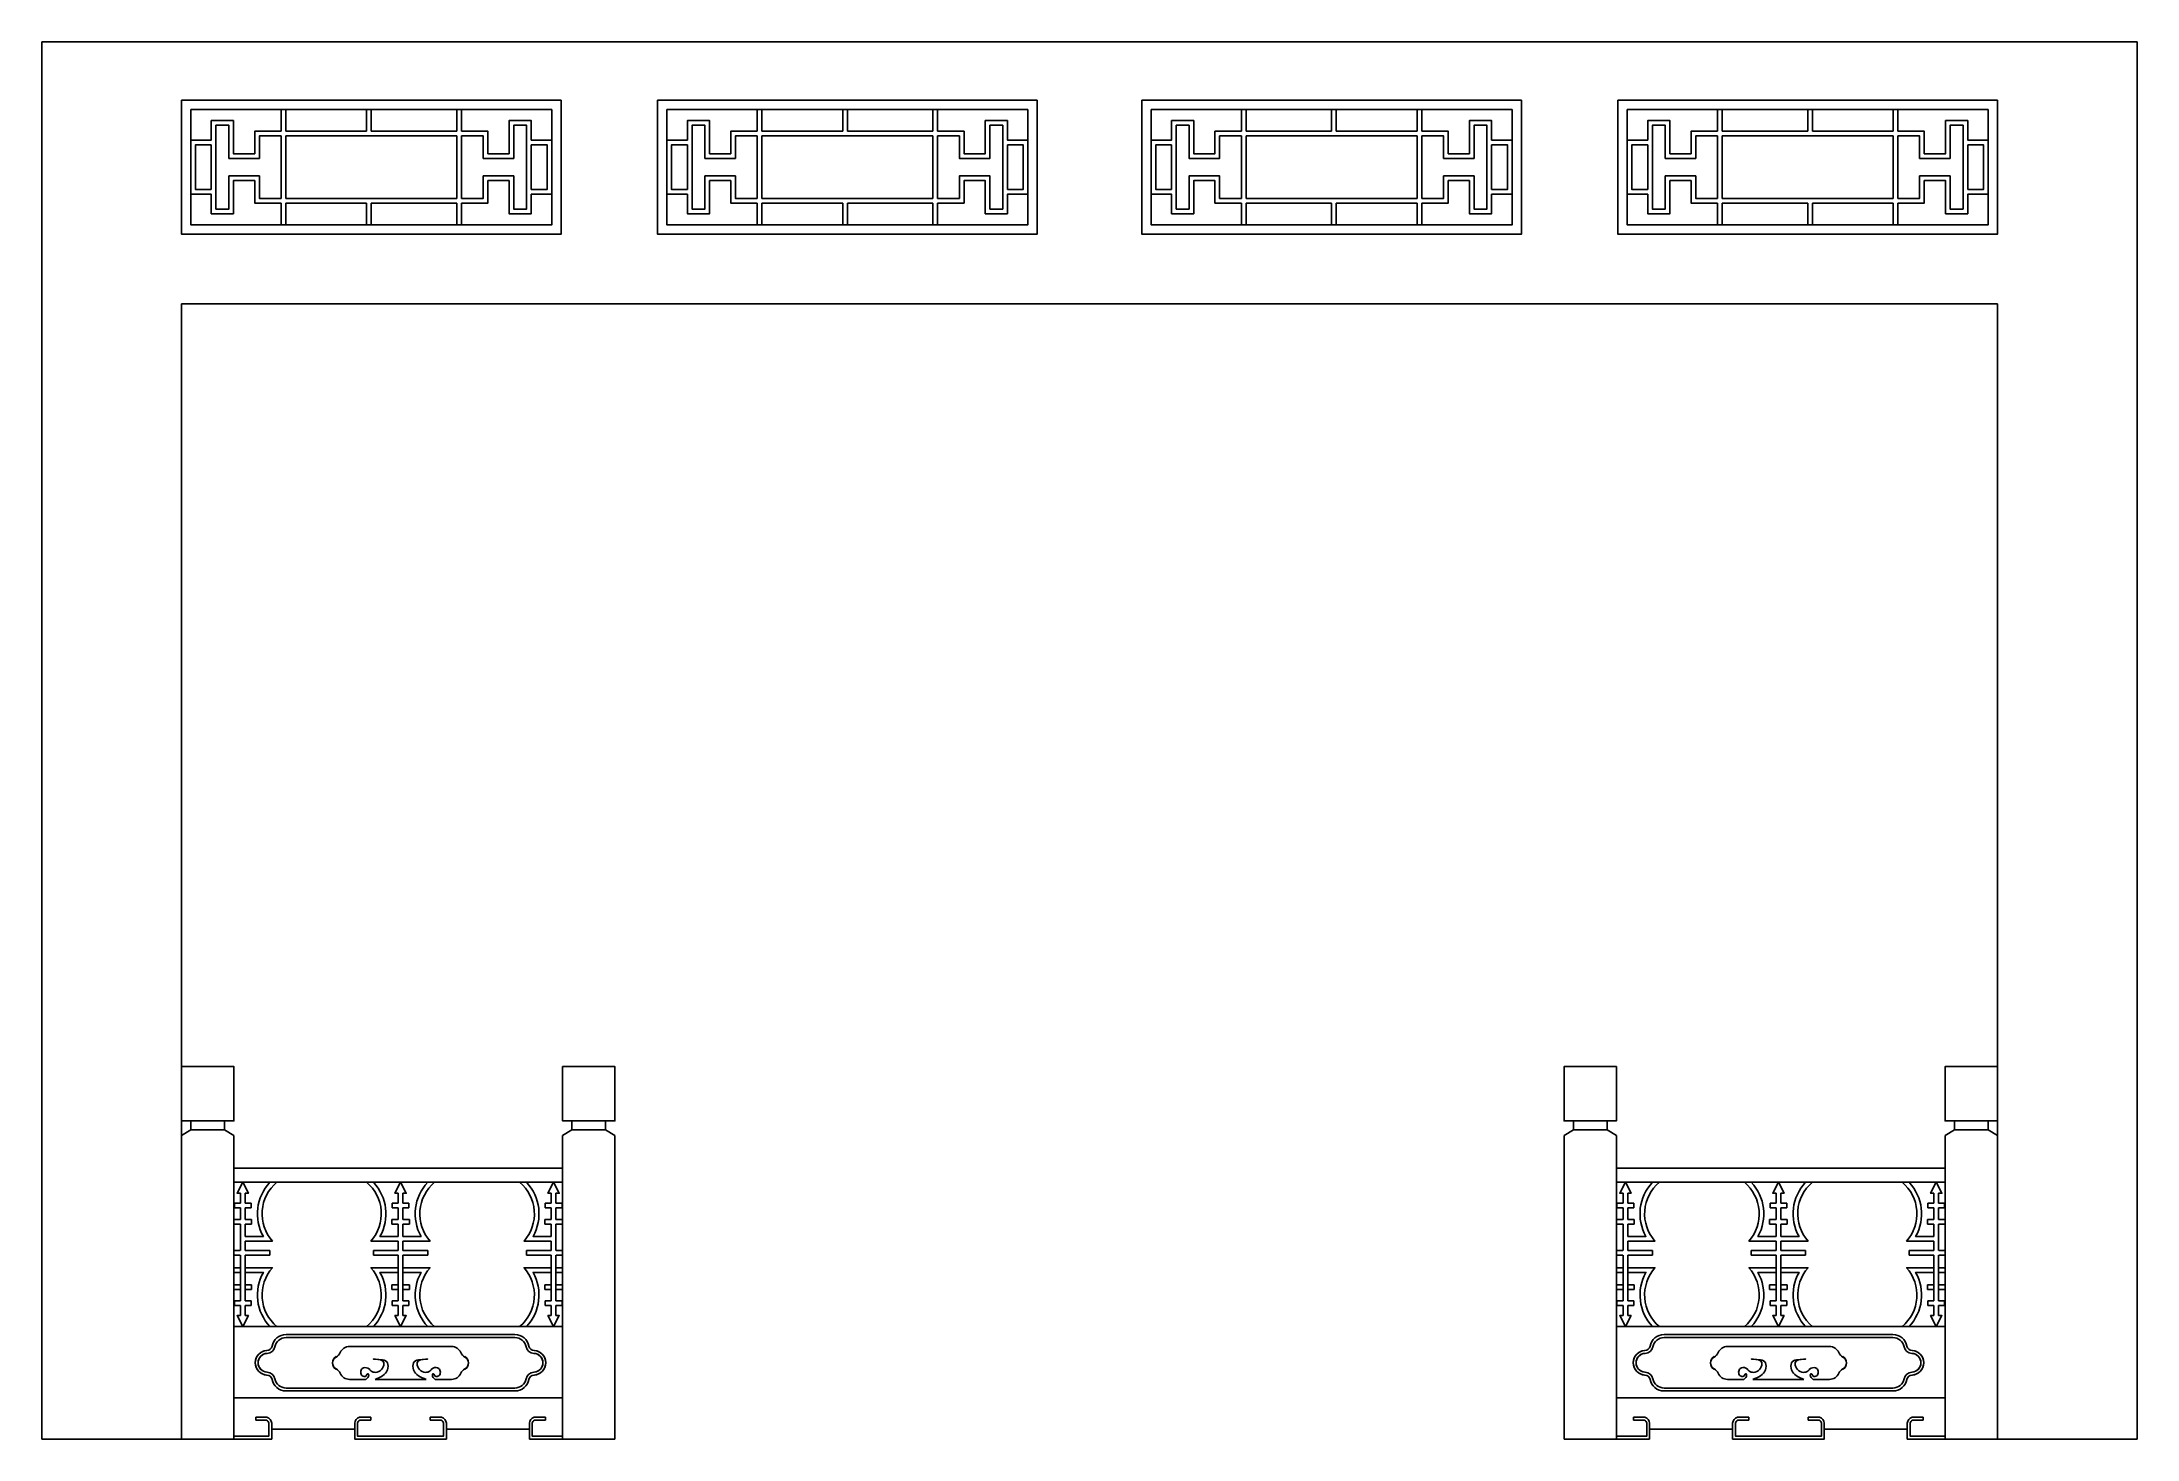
# Model space of a CAD drawing. Extents: x 4395 to 7995, y 4620 to 7020.
import ezdxf

# ---------------------------------------------------------------- set-up
doc = ezdxf.new("R2010")
doc.units = 0
doc.header["$LTSCALE"] = 60
doc.header["$MEASUREMENT"] = 0
doc.layers.get('0').update_dxf_attribs({"color": 3, "linetype": 'CONTINUOUS'})
for name, color, linetype in [('3', 3, 'CONTINUOUS'), ('4', 4, 'CONTINUOUS'), ('7', 7, 'CONTINUOUS')]:
    doc.layers.add(name, color=color, linetype=linetype)

msp = doc.modelspace()

# ---------------------------------------------------------------- linework, layer by layer
at = {"linetype": 'BYBLOCK'}
for p, q in [((4736.2, 5042.3), (4736.2, 5025)), ((4736.2, 5042.3), (4736.2, 5025)), ((4744.2, 5042.3), (4744.2, 5025)), ((4744.2, 5042.3), (4744.2, 5025)), ((4744.2, 5042.3), (4744.2, 5025)), ((5007.2, 5042.3), (5007.2, 5025)), ((5007.2, 5042.3), (5007.2, 5025)), ((5015.2, 5042.3), (5015.2, 5025)), ((5015.2, 5042.3), (5015.2, 5025)), ((5015.2, 5042.3), (5015.2, 5025)), ((5270.3, 5042.3), (5270.3, 5025)), ((5270.3, 5042.3), (5270.3, 5025)), ((5270.3, 5042.3), (5270.3, 5025)), ((5278.3, 5042.3), (5278.3, 5025)), ((5278.3, 5042.3), (5278.3, 5025)), ((7111.7, 5042.3), (7111.7, 5025)), ((7111.7, 5042.3), (7111.7, 5025)), ((7119.7, 5042.3), (7119.7, 5025)), ((7119.7, 5042.3), (7119.7, 5025)), ((7119.7, 5042.3), (7119.7, 5025)), ((7374.8, 5042.3), (7374.8, 5025)), ((7374.8, 5042.3), (7374.8, 5025)), ((7374.8, 5042.3), (7374.8, 5025)), ((7382.8, 5042.3), (7382.8, 5025)), ((7382.8, 5042.3), (7382.8, 5025)), ((7645.8, 5042.3), (7645.8, 5025)), ((7645.8, 5042.3), (7645.8, 5025)), ((7645.8, 5042.3), (7645.8, 5025)), ((7653.8, 5042.3), (7653.8, 5025)), ((7653.8, 5042.3), (7653.8, 5025)), ((4725.7, 5025), (4725.7, 5017)), ((4736.2, 5017), (4736.2, 4997.3)), ((4736.2, 5017), (4736.2, 4997.3)), ((4744.2, 5017), (4744.2, 4997.3)), ((4744.2, 5017), (4744.2, 4997.3)), ((4744.2, 5017), (4744.2, 4997.3)), ((4754.7, 5025), (4754.7, 5017)), ((4996.7, 5025), (4996.7, 5017)), ((5007.2, 5017), (5007.2, 4997.3)), ((5007.2, 5017), (5007.2, 4997.3)), ((5015.2, 5017), (5015.2, 4997.3)), ((5015.2, 5017), (5015.2, 4997.3)), ((5015.2, 5017), (5015.2, 4997.3)), ((5025.7, 5025), (5025.7, 5017)), ((5259.7, 5025), (5259.7, 5017)), ((5270.3, 5017), (5270.3, 4997.3)), ((5270.3, 5017), (5270.3, 4997.3)), ((5270.3, 5017), (5270.3, 4997.3)), ((5278.3, 5017), (5278.3, 4997.3)), ((5278.3, 5017), (5278.3, 4997.3)), ((5288.8, 5025), (5288.8, 5017)), ((7101.2, 5025), (7101.2, 5017)), ((7111.7, 5017), (7111.7, 4997.3)), ((7111.7, 5017), (7111.7, 4997.3)), ((7119.7, 5017), (7119.7, 4997.3)), ((7119.7, 5017), (7119.7, 4997.3)), ((7119.7, 5017), (7119.7, 4997.3)), ((7130.3, 5025), (7130.3, 5017)), ((7364.3, 5025), (7364.3, 5017)), ((7374.8, 5017), (7374.8, 4997.3)), ((7374.8, 5017), (7374.8, 4997.3)), ((7374.8, 5017), (7374.8, 4997.3)), ((7382.8, 5017), (7382.8, 4997.3)), ((7382.8, 5017), (7382.8, 4997.3)), ((7393.3, 5025), (7393.3, 5017)), ((7635.3, 5025), (7635.3, 5017)), ((7645.8, 5017), (7645.8, 4997.3)), ((7645.8, 5017), (7645.8, 4997.3)), ((7645.8, 5017), (7645.8, 4997.3)), ((7653.8, 5017), (7653.8, 4997.3)), ((7653.8, 5017), (7653.8, 4997.3)), ((7664.3, 5025), (7664.3, 5017)), ((4725, 4997.3), (4725, 4989.3)), ((4736.2, 4989.3), (4736.2, 4956.7)), ((4744.2, 4989.3), (4744.2, 4968)), ((4744.2, 4989.3), (4744.2, 4968)), ((4755.4, 4997.3), (4755.4, 4989.3)), ((4996, 4997.3), (4996, 4989.3)), ((5007.2, 4989.3), (5007.2, 4968)), ((5015.2, 4989.3), (5015.2, 4968)), ((5015.2, 4989.3), (5015.2, 4968)), ((5026.4, 4997.3), (5026.4, 4989.3)), ((5259.1, 4997.3), (5259.1, 4989.3)), ((5270.3, 4989.3), (5270.3, 4968)), ((5270.3, 4989.3), (5270.3, 4968)), ((5278.3, 4989.3), (5278.3, 4956.7)), ((5289.5, 4997.3), (5289.5, 4989.3)), ((7100.5, 4997.3), (7100.5, 4989.3)), ((7111.7, 4989.3), (7111.7, 4956.7)), ((7119.7, 4989.3), (7119.7, 4968)), ((7119.7, 4989.3), (7119.7, 4968)), ((7130.9, 4997.3), (7130.9, 4989.3)), ((7363.6, 4997.3), (7363.6, 4989.3)), ((7374.8, 4989.3), (7374.8, 4968)), ((7374.8, 4989.3), (7374.8, 4968)), ((7382.8, 4989.3), (7382.8, 4968)), ((7394, 4997.3), (7394, 4989.3)), ((7634.6, 4997.3), (7634.6, 4989.3)), ((7645.8, 4989.3), (7645.8, 4968)), ((7645.8, 4989.3), (7645.8, 4968)), ((7653.8, 4989.3), (7653.8, 4956.7)), ((7665, 4997.3), (7665, 4989.3)), ((4736.2, 4960), (4736.2, 4944)), ((4736.2, 4857.4), (4736.2, 4936)), ((4744.2, 4960), (4744.2, 4944)), ((4744.2, 4960), (4744.2, 4944)), ((4744.2, 4857.4), (4744.2, 4936)), ((4786.9, 4936), (4786.9, 4944)), ((4786.9, 4944), (4786.9, 4936)), ((4964.5, 4944), (4964.5, 4936)), ((4964.5, 4936), (4964.5, 4944)), ((5007.2, 4960), (5007.2, 4944)), ((5007.2, 4857.4), (5007.2, 4936)), ((5015.2, 4960), (5015.2, 4944)), ((5015.2, 4960), (5015.2, 4944)), ((5015.2, 4857.4), (5015.2, 4936)), ((5058, 4944), (5058, 4936)), ((5058, 4936), (5058, 4944)), ((5227.5, 4944), (5227.5, 4936)), ((5227.5, 4936), (5227.5, 4944)), ((5270.3, 4960), (5270.3, 4944)), ((5270.3, 4960), (5270.3, 4944)), ((5270.3, 4857.4), (5270.3, 4936)), ((5278.3, 4960), (5278.3, 4944)), ((5278.3, 4857.4), (5278.3, 4936)), ((7111.7, 4960), (7111.7, 4944)), ((7111.7, 4857.4), (7111.7, 4936)), ((7119.7, 4960), (7119.7, 4944)), ((7119.7, 4960), (7119.7, 4944)), ((7119.7, 4857.4), (7119.7, 4936)), ((7162.5, 4944), (7162.5, 4936)), ((7162.5, 4936), (7162.5, 4944)), ((7332, 4936), (7332, 4944)), ((7332, 4944), (7332, 4936)), ((7374.8, 4960), (7374.8, 4944)), ((7374.8, 4960), (7374.8, 4944)), ((7374.8, 4857.4), (7374.8, 4936)), ((7382.8, 4960), (7382.8, 4944)), ((7382.8, 4857.4), (7382.8, 4936)), ((7425.5, 4936), (7425.5, 4944)), ((7425.5, 4944), (7425.5, 4936)), ((7603.1, 4936), (7603.1, 4944)), ((7603.1, 4944), (7603.1, 4936)), ((7645.8, 4960), (7645.8, 4944)), ((7645.8, 4960), (7645.8, 4944)), ((7645.8, 4857.4), (7645.8, 4936)), ((7653.8, 4960), (7653.8, 4944)), ((7653.8, 4857.4), (7653.8, 4936)), ((4725, 4877.2), (4725, 4885.2)), ((4736.2, 4857.4), (4736.2, 4885.2)), ((4744.2, 4857.4), (4744.2, 4885.2)), ((4755.4, 4877.2), (4755.4, 4885.2)), ((4996, 4877.2), (4996, 4885.2)), ((5007.2, 4857.4), (5007.2, 4885.2)), ((5015.2, 4857.4), (5015.2, 4885.2)), ((5026.4, 4877.2), (5026.4, 4885.2)), ((5259.1, 4877.2), (5259.1, 4885.2)), ((5270.3, 4857.4), (5270.3, 4885.2)), ((5278.3, 4857.4), (5278.3, 4885.2)), ((5289.5, 4877.2), (5289.5, 4885.2)), ((7100.5, 4877.2), (7100.5, 4885.2)), ((7111.7, 4857.4), (7111.7, 4885.2)), ((7119.7, 4857.4), (7119.7, 4885.2)), ((7130.9, 4877.2), (7130.9, 4885.2)), ((7363.6, 4877.2), (7363.6, 4885.2)), ((7374.8, 4857.4), (7374.8, 4885.2)), ((7382.8, 4857.4), (7382.8, 4885.2)), ((7394, 4877.2), (7394, 4885.2)), ((7634.6, 4877.2), (7634.6, 4885.2)), ((7645.8, 4857.4), (7645.8, 4885.2)), ((7653.8, 4857.4), (7653.8, 4885.2)), ((7665, 4877.2), (7665, 4885.2)), ((4725.7, 4849.4), (4725.7, 4857.4)), ((4725.7, 4849.4), (4736.2, 4849.4)), ((4736.2, 4832.2), (4736.2, 4849.4)), ((4744.2, 4832.2), (4744.2, 4849.4)), ((4754.7, 4849.4), (4744.2, 4849.4)), ((4744.2, 4832.2), (4744.2, 4849.4)), ((4754.7, 4849.4), (4754.7, 4857.4)), ((4996.7, 4849.4), (4996.7, 4857.4)), ((4996.7, 4849.4), (5007.2, 4849.4)), ((5007.2, 4832.2), (5007.2, 4849.4)), ((5015.2, 4832.2), (5015.2, 4849.4)), ((5015.2, 4832.2), (5015.2, 4849.4)), ((5025.7, 4849.4), (5015.2, 4849.4)), ((5025.7, 4849.4), (5025.7, 4857.4)), ((5259.7, 4849.4), (5259.7, 4857.4)), ((5259.7, 4849.4), (5270.3, 4849.4)), ((5270.3, 4832.2), (5270.3, 4849.4)), ((5270.3, 4832.2), (5270.3, 4849.4)), ((5288.8, 4849.4), (5278.3, 4849.4)), ((5278.3, 4832.2), (5278.3, 4849.4)), ((5288.8, 4849.4), (5288.8, 4857.4)), ((7101.2, 4849.4), (7101.2, 4857.4)), ((7101.2, 4849.4), (7111.7, 4849.4)), ((7111.7, 4832.2), (7111.7, 4849.4)), ((7119.7, 4832.2), (7119.7, 4849.4)), ((7130.3, 4849.4), (7119.7, 4849.4)), ((7119.7, 4832.2), (7119.7, 4849.4)), ((7130.3, 4849.4), (7130.3, 4857.4)), ((7364.3, 4849.4), (7364.3, 4857.4)), ((7364.3, 4849.4), (7374.8, 4849.4)), ((7374.8, 4832.2), (7374.8, 4849.4)), ((7374.8, 4832.2), (7374.8, 4849.4)), ((7393.3, 4849.4), (7382.8, 4849.4)), ((7382.8, 4832.2), (7382.8, 4849.4)), ((7393.3, 4849.4), (7393.3, 4857.4)), ((7635.3, 4849.4), (7635.3, 4857.4)), ((7635.3, 4849.4), (7645.8, 4849.4)), ((7645.8, 4832.2), (7645.8, 4849.4)), ((7645.8, 4832.2), (7645.8, 4849.4)), ((7653.8, 4832.2), (7653.8, 4849.4)), ((7664.3, 4849.4), (7653.8, 4849.4)), ((7664.3, 4849.4), (7664.3, 4857.4))]:
    msp.add_line(p, q, dxfattribs=at)
for points in [[(4740.2, 5061.2), (4730.5, 5042.3), (4736.2, 5042.3)], [(4740.2, 5061.2), (4749.9, 5042.3), (4744.2, 5042.3)], [(5011.2, 5061.2), (5001.5, 5042.3), (5007.2, 5042.3)], [(5011.2, 5061.2), (5021, 5042.3), (5015.2, 5042.3)], [(5274.3, 5061.2), (5264.5, 5042.3), (5270.3, 5042.3)], [(5274.3, 5061.2), (5284, 5042.3), (5278.3, 5042.3)], [(7115.7, 5061.2), (7106, 5042.3), (7111.7, 5042.3)], [(7115.7, 5061.2), (7125.5, 5042.3), (7119.7, 5042.3)], [(7378.8, 5061.2), (7369, 5042.3), (7374.8, 5042.3)], [(7378.8, 5061.2), (7388.5, 5042.3), (7382.8, 5042.3)], [(7649.8, 5061.2), (7640.1, 5042.3), (7645.8, 5042.3)], [(7649.8, 5061.2), (7659.5, 5042.3), (7653.8, 5042.3)], [(4736.2, 5025), (4725.7, 5025)], [(4736.2, 5017), (4725.7, 5017)], [(4744.2, 5025), (4754.7, 5025)], [(4744.2, 5017), (4754.7, 5017)], [(5007.2, 5025), (4996.7, 5025)], [(5007.2, 5017), (4996.7, 5017)], [(5015.2, 5025), (5025.7, 5025)], [(5015.2, 5017), (5025.7, 5017)], [(5270.3, 5025), (5259.7, 5025)], [(5270.3, 5017), (5259.7, 5017)], [(5278.3, 5025), (5288.8, 5025)], [(5278.3, 5017), (5288.8, 5017)], [(7111.7, 5025), (7101.2, 5025)], [(7111.7, 5017), (7101.2, 5017)], [(7119.7, 5025), (7130.3, 5025)], [(7119.7, 5017), (7130.3, 5017)], [(7374.8, 5025), (7364.3, 5025)], [(7374.8, 5017), (7364.3, 5017)], [(7382.8, 5025), (7393.3, 5025)], [(7382.8, 5017), (7393.3, 5017)], [(7645.8, 5025), (7635.3, 5025)], [(7645.8, 5017), (7635.3, 5017)], [(7653.8, 5025), (7664.3, 5025)], [(7653.8, 5017), (7664.3, 5017)], [(4736.2, 4997.3), (4725, 4997.3)], [(4736.2, 4989.3), (4725, 4989.3)], [(4744.2, 4997.3), (4755.4, 4997.3)], [(4744.2, 4989.3), (4755.4, 4989.3)], [(5007.2, 4997.3), (4996, 4997.3)], [(5007.2, 4989.3), (4996, 4989.3)], [(5015.2, 4997.3), (5026.4, 4997.3)], [(5015.2, 4989.3), (5026.4, 4989.3)], [(5270.3, 4997.3), (5259.1, 4997.3)], [(5270.3, 4989.3), (5259.1, 4989.3)], [(5278.3, 4997.3), (5289.5, 4997.3)], [(5278.3, 4989.3), (5289.5, 4989.3)], [(7111.7, 4997.3), (7100.5, 4997.3)], [(7111.7, 4989.3), (7100.5, 4989.3)], [(7119.7, 4997.3), (7130.9, 4997.3)], [(7119.7, 4989.3), (7130.9, 4989.3)], [(7374.8, 4997.3), (7363.6, 4997.3)], [(7374.8, 4989.3), (7363.6, 4989.3)], [(7382.8, 4997.3), (7394, 4997.3)], [(7382.8, 4989.3), (7394, 4989.3)], [(7645.8, 4997.3), (7634.6, 4997.3)], [(7645.8, 4989.3), (7634.6, 4989.3)], [(7653.8, 4997.3), (7665, 4997.3)], [(7653.8, 4989.3), (7665, 4989.3)], [(4735.8, 4944), (4725, 4944)], [(4735.8, 4944), (4725, 4944)], [(4735.8, 4936), (4725, 4936)], [(4735.8, 4936), (4725, 4936)], [(4744.2, 4944), (4786.9, 4944)], [(4744.2, 4944), (4786.9, 4944)], [(4744.2, 4936), (4786.9, 4936)], [(4744.2, 4936), (4786.9, 4936)], [(5007.2, 4944), (4964.5, 4944)], [(5007.2, 4944), (4964.5, 4944)], [(5007.2, 4936), (4964.5, 4936)], [(5007.2, 4936), (4964.5, 4936)], [(5015.2, 4944), (5058, 4944)], [(5015.2, 4944), (5058, 4944)], [(5015.2, 4936), (5058, 4936)], [(5015.2, 4936), (5058, 4936)], [(5270.3, 4944), (5227.5, 4944)], [(5270.3, 4944), (5227.5, 4944)], [(5270.3, 4936), (5227.5, 4936)], [(5270.3, 4936), (5227.5, 4936)], [(5278.7, 4944), (5289.5, 4944)], [(5278.7, 4944), (5289.5, 4944)], [(5278.7, 4936), (5289.5, 4936)], [(5278.7, 4936), (5289.5, 4936)], [(7111.3, 4944), (7100.5, 4944)], [(7111.3, 4944), (7100.5, 4944)], [(7111.3, 4936), (7100.5, 4936)], [(7111.3, 4936), (7100.5, 4936)], [(7119.7, 4944), (7162.5, 4944)], [(7119.7, 4944), (7162.5, 4944)], [(7119.7, 4936), (7162.5, 4936)], [(7119.7, 4936), (7162.5, 4936)], [(7374.8, 4944), (7332, 4944)], [(7374.8, 4944), (7332, 4944)], [(7374.8, 4936), (7332, 4936)], [(7374.8, 4936), (7332, 4936)], [(7382.8, 4944), (7425.5, 4944)], [(7382.8, 4944), (7425.5, 4944)], [(7382.8, 4936), (7425.5, 4936)], [(7382.8, 4936), (7425.5, 4936)], [(7645.8, 4944), (7603.1, 4944)], [(7645.8, 4944), (7603.1, 4944)], [(7645.8, 4936), (7603.1, 4936)], [(7645.8, 4936), (7603.1, 4936)], [(7654.2, 4944), (7665, 4944)], [(7654.2, 4944), (7665, 4944)], [(7654.2, 4936), (7665, 4936)], [(7654.2, 4936), (7665, 4936)], [(4725, 4914.4), (4736.2, 4914.4)], [(4725, 4906.4), (4736.2, 4906.4)], [(5289.5, 4914.4), (5278.3, 4914.4)], [(5289.5, 4906.4), (5278.3, 4906.4)], [(7100.5, 4914.4), (7111.7, 4914.4)], [(7100.5, 4906.4), (7111.7, 4906.4)], [(7665, 4914.4), (7653.8, 4914.4)], [(7665, 4906.4), (7653.8, 4906.4)], [(4736.2, 4885.2), (4725, 4885.2)], [(4736.2, 4877.2), (4725, 4877.2)], [(4744.2, 4885.2), (4755.4, 4885.2)], [(4744.2, 4877.2), (4755.4, 4877.2)], [(5007.2, 4885.2), (4996, 4885.2)], [(5007.2, 4877.2), (4996, 4877.2)], [(5015.2, 4885.2), (5026.4, 4885.2)], [(5015.2, 4877.2), (5026.4, 4877.2)], [(5270.3, 4885.2), (5259.1, 4885.2)], [(5270.3, 4877.2), (5259.1, 4877.2)], [(5278.3, 4885.2), (5289.5, 4885.2)], [(5278.3, 4877.2), (5289.5, 4877.2)], [(7111.7, 4885.2), (7100.5, 4885.2)], [(7111.7, 4877.2), (7100.5, 4877.2)], [(7119.7, 4885.2), (7130.9, 4885.2)], [(7119.7, 4877.2), (7130.9, 4877.2)], [(7374.8, 4885.2), (7363.6, 4885.2)], [(7374.8, 4877.2), (7363.6, 4877.2)], [(7382.8, 4885.2), (7394, 4885.2)], [(7382.8, 4877.2), (7394, 4877.2)], [(7645.8, 4885.2), (7634.6, 4885.2)], [(7645.8, 4877.2), (7634.6, 4877.2)], [(7653.8, 4885.2), (7665, 4885.2)], [(7653.8, 4877.2), (7665, 4877.2)], [(4736.2, 4857.4), (4725.7, 4857.4)], [(4740.1, 4813.3), (4730.5, 4832.2), (4736.2, 4832.2)], [(4740.1, 4813.3), (4749.9, 4832.2), (4744.2, 4832.2)], [(4744.2, 4857.4), (4754.7, 4857.4)], [(5007.2, 4857.4), (4996.7, 4857.4)], [(5011.2, 4813.3), (5001.5, 4832.2), (5007.2, 4832.2)], [(5011.2, 4813.3), (5021, 4832.2), (5015.2, 4832.2)], [(5015.2, 4857.4), (5025.7, 4857.4)], [(5270.3, 4857.4), (5259.7, 4857.4)], [(5274.3, 4813.3), (5264.5, 4832.2), (5270.3, 4832.2)], [(5274.3, 4813.3), (5284, 4832.2), (5278.3, 4832.2)], [(5278.3, 4857.4), (5288.8, 4857.4)], [(7111.7, 4857.4), (7101.2, 4857.4)], [(7115.7, 4813.3), (7106, 4832.2), (7111.7, 4832.2)], [(7115.7, 4813.3), (7125.5, 4832.2), (7119.7, 4832.2)], [(7119.7, 4857.4), (7130.3, 4857.4)], [(7374.8, 4857.4), (7364.3, 4857.4)], [(7378.8, 4813.3), (7369, 4832.2), (7374.8, 4832.2)], [(7378.8, 4813.3), (7388.5, 4832.2), (7382.8, 4832.2)], [(7382.8, 4857.4), (7393.3, 4857.4)], [(7645.8, 4857.4), (7635.3, 4857.4)], [(7649.9, 4813.3), (7640.1, 4832.2), (7645.8, 4832.2)], [(7649.9, 4813.3), (7659.5, 4832.2), (7653.8, 4832.2)], [(7653.8, 4857.4), (7664.3, 4857.4)], [(5011.2, 4722.6), (4967.4, 4722.6)], [(5011.2, 4722.6), (5055, 4722.6)], [(7378.8, 4722.6), (7335, 4722.6)], [(7378.8, 4722.6), (7422.6, 4722.6)]]:
    msp.add_lwpolyline(points, dxfattribs=at)
for points in [[(4786.9, 5061.2, 0.329617), (4775.5, 4968), (4744.2, 4968)], [(4798.6, 5061.2, 0.42102), (4791, 4960), (4744.2, 4960)], [(4952.9, 5061.2, -0.42102), (4960.4, 4960), (5007.2, 4960)], [(4964.5, 5061.2, -0.329617), (4975.9, 4968), (5007.2, 4968)], [(5069.6, 5061.2, 0.42102), (5062, 4960), (5015.2, 4960)], [(5058, 5061.2, 0.329617), (5046.6, 4968), (5015.2, 4968)], [(5215.9, 5061.2, -0.42102), (5223.4, 4960), (5270.3, 4960)], [(5227.5, 5061.2, -0.329617), (5238.9, 4968), (5270.3, 4968)], [(7162.5, 5061.2, 0.329617), (7151.1, 4968), (7119.7, 4968)], [(7174.1, 5061.2, 0.42102), (7166.6, 4960), (7119.7, 4960)], [(7320.4, 5061.2, -0.42102), (7328, 4960), (7374.8, 4960)], [(7332, 5061.2, -0.329617), (7343.4, 4968), (7374.8, 4968)], [(7437.1, 5061.2, 0.42102), (7429.6, 4960), (7382.8, 4960)], [(7425.5, 5061.2, 0.329617), (7414.1, 4968), (7382.8, 4968)], [(7591.4, 5061.2, -0.42102), (7599, 4960), (7645.8, 4960)], [(7603.1, 5061.2, -0.329617), (7614.5, 4968), (7645.8, 4968)], [(4798.6, 4813.3, -0.42102), (4791, 4914.4), (4744.2, 4914.4)], [(4786.9, 4813.3, -0.329617), (4775.5, 4906.4), (4744.2, 4906.4)], [(4952.9, 4813.3, 0.42102), (4960.4, 4914.4), (5007.2, 4914.4)], [(4964.5, 4813.3, 0.329617), (4975.9, 4906.4), (5007.2, 4906.4)], [(5069.6, 4813.3, -0.42102), (5062, 4914.4), (5015.2, 4914.4)], [(5058, 4813.3, -0.329617), (5046.6, 4906.4), (5015.2, 4906.4)], [(5215.9, 4813.3, 0.42102), (5223.4, 4914.4), (5270.3, 4914.4)], [(5227.5, 4813.3, 0.329617), (5238.9, 4906.4), (5270.3, 4906.4)], [(7174.1, 4813.3, -0.42102), (7166.6, 4914.4), (7119.7, 4914.4)], [(7162.5, 4813.3, -0.329617), (7151.1, 4906.4), (7119.7, 4906.4)], [(7320.4, 4813.3, 0.42102), (7328, 4914.4), (7374.8, 4914.4)], [(7332, 4813.3, 0.329617), (7343.4, 4906.4), (7374.8, 4906.4)], [(7437.1, 4813.3, -0.42102), (7429.6, 4914.4), (7382.8, 4914.4)], [(7425.5, 4813.3, -0.329617), (7414.1, 4906.4), (7382.8, 4906.4)], [(7591.4, 4813.3, 0.42102), (7599, 4914.4), (7645.8, 4914.4)], [(7603.1, 4813.3, 0.329617), (7614.5, 4906.4), (7645.8, 4906.4)], [(5011.2, 4799.5), (4814.6, 4799.5, 0.357431), (4790.4, 4779.6, -0.345355), (4781.7, 4772.2, 0.943886), (4781.1, 4730)], [(5011.2, 4794.5), (4814.6, 4794.5, 0.357431), (4795.3, 4778.6, -0.345355), (4781.9, 4767.2, 0.943886), (4781.5, 4735)], [(5011.2, 4799.5), (5207.7, 4799.5, -0.357431), (5231.9, 4779.6, 0.345355), (5240.6, 4772.2, -0.943886), (5241.2, 4730)], [(5011.2, 4794.5), (5207.7, 4794.5, -0.357431), (5227, 4778.6, 0.345355), (5240.4, 4767.2, -0.943886), (5240.9, 4735)], [(7378.8, 4799.5), (7182.3, 4799.5, 0.357431), (7158.1, 4779.6, -0.345355), (7149.4, 4772.2, 0.943886), (7148.8, 4730)], [(7378.8, 4794.5), (7182.3, 4794.5, 0.357431), (7163, 4778.6, -0.345355), (7149.6, 4767.2, 0.943886), (7149.1, 4735)], [(7378.8, 4799.5), (7575.4, 4799.5, -0.357431), (7599.6, 4779.6, 0.345355), (7608.3, 4772.2, -0.943886), (7608.9, 4730)], [(7378.8, 4794.5), (7575.4, 4794.5, -0.357431), (7594.7, 4778.6, 0.345355), (7608.1, 4767.2, -0.943886), (7608.5, 4735)], [(4781.1, 4772.2, 0.943886), (4781.7, 4730, -0.345355), (4790.4, 4722.6, 0.357431), (4814.6, 4702.7), (5011.2, 4702.7), (5207.7, 4702.7, 0.357431), (5231.9, 4722.6, -0.345355), (5240.6, 4730, 0.943886), (5241.2, 4772.2)], [(4781.5, 4767.2, 0.943886), (4781.9, 4735, -0.345355), (4795.3, 4723.6, 0.357431), (4814.6, 4707.7), (5207.7, 4707.7, 0.357431), (5227, 4723.6, -0.345355), (5240.4, 4735, 0.943886), (5240.9, 4767.2)], [(5011.2, 4779), (4923.6, 4779, 0.297622), (4907.4, 4768.5, -0.165907), (4900.6, 4761, 0.593559), (4900.6, 4740)], [(4951.6, 4722.6), (4923.6, 4722.6, -0.297622), (4907.4, 4733.1, 0.165907), (4900.6, 4740.5, -0.593559), (4900.6, 4761.6)], [(5011.2, 4779), (5098.8, 4779, -0.297622), (5114.9, 4768.5, 0.165907), (5121.7, 4761, -0.593559), (5121.7, 4740)], [(5070.8, 4722.6), (5098.8, 4722.6, 0.297622), (5114.9, 4733.1, -0.165907), (5121.7, 4740.5, 0.593559), (5121.7, 4761.6)], [(7608.9, 4772.2, -0.943886), (7608.3, 4730, 0.345355), (7599.6, 4722.6, -0.357431), (7575.4, 4702.7), (7378.8, 4702.7), (7182.3, 4702.7, -0.357431), (7158.1, 4722.6, 0.345355), (7149.4, 4730, -0.943886), (7148.8, 4772.2)], [(7608.5, 4767.2, -0.943886), (7608.1, 4735, 0.345355), (7594.7, 4723.6, -0.357431), (7575.4, 4707.7), (7182.3, 4707.7, -0.357431), (7163, 4723.6, 0.345355), (7149.6, 4735, -0.943886), (7149.1, 4767.2)], [(7378.8, 4779), (7291.2, 4779, 0.297622), (7275.1, 4768.5, -0.165907), (7268.3, 4761, 0.593559), (7268.3, 4740)], [(7319.2, 4722.6), (7291.2, 4722.6, -0.297622), (7275.1, 4733.1, 0.165907), (7268.3, 4740.5, -0.593559), (7268.3, 4761.6)], [(7378.8, 4779), (7466.4, 4779, -0.297622), (7482.6, 4768.5, 0.165907), (7489.4, 4761, -0.593559), (7489.4, 4740)], [(7438.4, 4722.6), (7466.4, 4722.6, 0.297622), (7482.6, 4733.1, -0.165907), (7489.4, 4740.5, 0.593559), (7489.4, 4761.6)]]:
    msp.add_lwpolyline(points, format="xyb", dxfattribs=at)
for points in [[(4967.4, 4722.6), (4988.7, 4738.7), (4988.7, 4751.1), (4980, 4756.1), (4964.5, 4757.3), (4967.6, 4757.3), (4982.5, 4751.7), (4980, 4741.8), (4971.3, 4735), (4962, 4736.2), (4955.2, 4741.8), (4945.3, 4741.2), (4942.8, 4735), (4945.3, 4728.8), (4951.5, 4728.2), (4954, 4731.3), (4955.8, 4731.9), (4956.5, 4730), (4951.6, 4722.6)], [(5055, 4722.6), (5033.6, 4738.7), (5033.6, 4751.1), (5042.3, 4756.1), (5057.8, 4757.3), (5054.7, 4757.3), (5039.8, 4751.7), (5042.3, 4741.8), (5051, 4735), (5060.3, 4736.2), (5067.1, 4741.8), (5077.1, 4741.2), (5079.6, 4735), (5077.1, 4728.8), (5070.9, 4728.2), (5068.4, 4731.3), (5066.5, 4731.9), (5065.9, 4730), (5070.8, 4722.6)], [(7335, 4722.6), (7356.4, 4738.7), (7356.4, 4751.1), (7347.7, 4756.1), (7332.2, 4757.3), (7335.3, 4757.3), (7350.2, 4751.7), (7347.7, 4741.8), (7339, 4735), (7329.7, 4736.2), (7322.9, 4741.8), (7312.9, 4741.2), (7310.4, 4735), (7312.9, 4728.8), (7319.1, 4728.2), (7321.6, 4731.3), (7323.5, 4731.9), (7324.1, 4730), (7319.2, 4722.6)], [(7422.6, 4722.6), (7401.3, 4738.7), (7401.3, 4751.1), (7410, 4756.1), (7425.5, 4757.3), (7422.4, 4757.3), (7407.5, 4751.7), (7410, 4741.8), (7418.7, 4735), (7428, 4736.2), (7434.8, 4741.8), (7444.7, 4741.2), (7447.2, 4735), (7444.7, 4728.8), (7438.5, 4728.2), (7436, 4731.3), (7434.2, 4731.9), (7433.5, 4730), (7438.4, 4722.6)]]:
    msp.add_spline(points, degree=3, dxfattribs=at)
at = {"layer": '3', "linetype": 'BYBLOCK'}
for p, q in [((4708.9, 5166.4), (4651.1, 5166.4)), ((4651.1, 5151.3), (4708.9, 5151.3)), ((5363.4, 5166.4), (5305.5, 5166.4)), ((5305.5, 5151.3), (5363.4, 5151.3)), ((7026.6, 5166.4), (7084.5, 5166.4)), ((7084.5, 5151.3), (7026.6, 5151.3)), ((7681.1, 5166.4), (7738.9, 5166.4)), ((7738.9, 5151.3), (7681.1, 5151.3)), ((5289.5, 4690.9), (5289.5, 4620)), ((7100.5, 4690.9), (7100.5, 4620)), ((4762.3, 4652.4), (4762.3, 4657.4)), ((4960, 4652.4), (4960, 4657.4)), ((5062.4, 4652.4), (5062.4, 4657.4)), ((5260.1, 4657.4), (5260.1, 4652.4)), ((7129.9, 4657.4), (7129.9, 4652.4)), ((7327.6, 4652.4), (7327.6, 4657.4)), ((7430, 4652.4), (7430, 4657.4)), ((7627.7, 4652.4), (7627.7, 4657.4))]:
    msp.add_line(p, q, dxfattribs=at)
for points in [[(4651, 6903.9), (5271, 6903.9), (5271, 6705.7), (4651, 6705.7)], [(5469, 6903.9), (6089, 6903.9), (6089, 6705.7), (5469, 6705.7)], [(6921, 6903.9), (6301, 6903.9), (6301, 6705.7), (6921, 6705.7)], [(7739, 6903.9), (7119, 6903.9), (7119, 6705.7), (7739, 6705.7)]]:
    msp.add_lwpolyline(points, close=True, dxfattribs=at)
for points in [[(4651, 6851.4), (4686.1, 6851.4), (4686.1, 6884.8), (4724.2, 6884.8), (4724.2, 6827.9), (4760.6, 6827.9), (4760.6, 6866.6), (4806, 6866.6)], [(4694.1, 6843.4), (4694.1, 6876.8), (4716.2, 6876.8), (4716.2, 6819.9), (4768.6, 6819.9), (4768.6, 6858.6), (4806, 6858.6)], [(4806, 6903.9), (4806, 6866.6)], [(4814, 6903.9), (4814, 6866.6)], [(4953, 6903.9), (4953, 6866.6)], [(4961, 6903.9), (4961, 6866.6)], [(5108, 6903.9), (5108, 6866.6)], [(5116, 6903.9), (5116, 6866.6)], [(5116, 6866.6), (5161.4, 6866.6), (5161.4, 6827.9), (5197.8, 6827.9), (5197.8, 6884.8), (5235.9, 6884.8), (5235.9, 6851.4), (5271, 6851.4), (5271, 6758.2), (5235.9, 6758.2), (5235.9, 6724.8), (5197.8, 6724.8), (5197.8, 6781.8), (5161.4, 6781.8), (5161.4, 6743.1), (5116, 6743.1)], [(5116, 6858.6), (5153.4, 6858.6), (5153.4, 6819.9), (5205.8, 6819.9), (5205.8, 6876.8), (5227.9, 6876.8), (5227.9, 6843.4)], [(5469, 6851.4), (5504.1, 6851.4), (5504.1, 6884.8), (5542.2, 6884.8), (5542.2, 6827.9), (5578.6, 6827.9), (5578.6, 6866.6), (5624, 6866.6)], [(5512.1, 6843.4), (5512.1, 6876.8), (5534.2, 6876.8), (5534.2, 6819.9), (5586.6, 6819.9), (5586.6, 6858.6), (5624, 6858.6)], [(5624, 6903.9), (5624, 6866.6)], [(5632, 6903.9), (5632, 6866.6)], [(5771, 6903.9), (5771, 6866.6)], [(5779, 6903.9), (5779, 6866.6)], [(5926, 6903.9), (5926, 6866.6)], [(5934, 6903.9), (5934, 6866.6)], [(5934, 6866.6), (5979.4, 6866.6), (5979.4, 6827.9), (6015.8, 6827.9), (6015.8, 6884.8), (6053.9, 6884.8), (6053.9, 6851.4), (6089, 6851.4), (6089, 6758.2), (6053.9, 6758.2), (6053.9, 6724.8), (6015.8, 6724.8), (6015.8, 6781.8), (5979.4, 6781.8), (5979.4, 6743.1), (5934, 6743.1)], [(5934, 6858.6), (5971.4, 6858.6), (5971.4, 6819.9), (6023.8, 6819.9), (6023.8, 6876.8), (6045.9, 6876.8), (6045.9, 6843.4)], [(6456, 6866.6), (6410.6, 6866.6), (6410.6, 6827.9), (6374.2, 6827.9), (6374.2, 6884.8), (6336.1, 6884.8), (6336.1, 6851.4), (6301, 6851.4), (6301, 6758.2), (6336.1, 6758.2), (6336.1, 6724.8), (6374.2, 6724.8), (6374.2, 6781.8), (6410.6, 6781.8), (6410.6, 6743.1), (6456, 6743.1)], [(6456, 6858.6), (6418.6, 6858.6), (6418.6, 6819.9), (6366.2, 6819.9), (6366.2, 6876.8), (6344.1, 6876.8), (6344.1, 6843.4)], [(6456, 6903.9), (6456, 6866.6)], [(6464, 6903.9), (6464, 6866.6)], [(6611, 6903.9), (6611, 6866.6)], [(6619, 6903.9), (6619, 6866.6)], [(6758, 6903.9), (6758, 6866.6)], [(6766, 6903.9), (6766, 6866.6)], [(6921, 6851.4), (6885.9, 6851.4), (6885.9, 6884.8), (6847.8, 6884.8), (6847.8, 6827.9), (6811.4, 6827.9), (6811.4, 6866.6), (6766, 6866.6)], [(6877.9, 6843.4), (6877.9, 6876.8), (6855.8, 6876.8), (6855.8, 6819.9), (6803.4, 6819.9), (6803.4, 6858.6), (6766, 6858.6)], [(7274, 6866.6), (7228.6, 6866.6), (7228.6, 6827.9), (7192.2, 6827.9), (7192.2, 6884.8), (7154.1, 6884.8), (7154.1, 6851.4), (7119, 6851.4), (7119, 6758.2), (7154.1, 6758.2), (7154.1, 6724.8), (7192.2, 6724.8), (7192.2, 6781.8), (7228.6, 6781.8), (7228.6, 6743.1), (7274, 6743.1)], [(7274, 6858.6), (7236.6, 6858.6), (7236.6, 6819.9), (7184.2, 6819.9), (7184.2, 6876.8), (7162.1, 6876.8), (7162.1, 6843.4)], [(7274, 6903.9), (7274, 6866.6)], [(7282, 6903.9), (7282, 6866.6)], [(7429, 6903.9), (7429, 6866.6)], [(7437, 6903.9), (7437, 6866.6)], [(7576, 6903.9), (7576, 6866.6)], [(7584, 6903.9), (7584, 6866.6)], [(7739, 6851.4), (7703.9, 6851.4), (7703.9, 6884.8), (7665.8, 6884.8), (7665.8, 6827.9), (7629.4, 6827.9), (7629.4, 6866.6), (7584, 6866.6)], [(7695.9, 6843.4), (7695.9, 6876.8), (7673.8, 6876.8), (7673.8, 6819.9), (7621.4, 6819.9), (7621.4, 6858.6), (7584, 6858.6)], [(4806, 6743.1), (4760.6, 6743.1), (4760.6, 6781.8), (4724.2, 6781.8), (4724.2, 6724.8), (4686.1, 6724.8), (4686.1, 6758.2), (4651, 6758.2), (4651, 6851.4)], [(4686.1, 6766.2), (4659, 6766.2), (4659, 6843.4), (4686.1, 6843.4)], [(4686.1, 6843.4), (4686.1, 6766.2)], [(4694.1, 6851.4), (4694.1, 6758.2)], [(4806, 6858.6), (4806, 6751.1)], [(4814, 6866.6), (4953, 6866.6)], [(4814, 6858.6), (5108, 6858.6)], [(4814, 6858.6), (4814, 6751.1)], [(4961, 6866.6), (5108, 6866.6)], [(5108, 6858.6), (5108, 6751.1)], [(5116, 6858.6), (5116, 6751.1)], [(5227.9, 6851.4), (5227.9, 6758.2)], [(5235.9, 6843.4), (5263, 6843.4), (5263, 6766.2), (5235.9, 6766.2)], [(5235.9, 6843.4), (5235.9, 6766.2)], [(5624, 6743.1), (5578.6, 6743.1), (5578.6, 6781.8), (5542.2, 6781.8), (5542.2, 6724.8), (5504.1, 6724.8), (5504.1, 6758.2), (5469, 6758.2), (5469, 6851.4)], [(5504.1, 6766.2), (5477, 6766.2), (5477, 6843.4), (5504.1, 6843.4)], [(5504.1, 6843.4), (5504.1, 6766.2)], [(5512.1, 6851.4), (5512.1, 6758.2)], [(5624, 6858.6), (5624, 6751.1)], [(5632, 6866.6), (5771, 6866.6)], [(5632, 6858.6), (5926, 6858.6)], [(5632, 6858.6), (5632, 6751.1)], [(5779, 6866.6), (5926, 6866.6)], [(5926, 6858.6), (5926, 6751.1)], [(5934, 6858.6), (5934, 6751.1)], [(6045.9, 6851.4), (6045.9, 6758.2)], [(6053.9, 6843.4), (6081, 6843.4), (6081, 6766.2), (6053.9, 6766.2)], [(6053.9, 6843.4), (6053.9, 6766.2)], [(6336.1, 6843.4), (6309, 6843.4), (6309, 6766.2), (6336.1, 6766.2)], [(6336.1, 6843.4), (6336.1, 6766.2)], [(6344.1, 6851.4), (6344.1, 6758.2)], [(6456, 6858.6), (6456, 6751.1)], [(6611, 6866.6), (6464, 6866.6)], [(6758, 6858.6), (6464, 6858.6)], [(6464, 6858.6), (6464, 6751.1)], [(6758, 6866.6), (6619, 6866.6)], [(6758, 6858.6), (6758, 6751.1)], [(6766, 6858.6), (6766, 6751.1)], [(6766, 6743.1), (6811.4, 6743.1), (6811.4, 6781.8), (6847.8, 6781.8), (6847.8, 6724.8), (6885.9, 6724.8), (6885.9, 6758.2), (6921, 6758.2), (6921, 6851.4)], [(6877.9, 6851.4), (6877.9, 6758.2)], [(6885.9, 6843.4), (6885.9, 6766.2)], [(6885.9, 6766.2), (6913, 6766.2), (6913, 6843.4), (6885.9, 6843.4)], [(7154.1, 6843.4), (7127, 6843.4), (7127, 6766.2), (7154.1, 6766.2)], [(7154.1, 6843.4), (7154.1, 6766.2)], [(7162.1, 6851.4), (7162.1, 6758.2)], [(7274, 6858.6), (7274, 6751.1)], [(7429, 6866.6), (7282, 6866.6)], [(7576, 6858.6), (7282, 6858.6)], [(7282, 6858.6), (7282, 6751.1)], [(7576, 6866.6), (7437, 6866.6)], [(7576, 6858.6), (7576, 6751.1)], [(7584, 6858.6), (7584, 6751.1)], [(7584, 6743.1), (7629.4, 6743.1), (7629.4, 6781.8), (7665.8, 6781.8), (7665.8, 6724.8), (7703.9, 6724.8), (7703.9, 6758.2), (7739, 6758.2), (7739, 6851.4)], [(7695.9, 6851.4), (7695.9, 6758.2)], [(7703.9, 6843.4), (7703.9, 6766.2)], [(7703.9, 6766.2), (7731, 6766.2), (7731, 6843.4), (7703.9, 6843.4)], [(4806, 6751.1), (4768.6, 6751.1), (4768.6, 6789.8), (4716.2, 6789.8), (4716.2, 6732.8), (4694.1, 6732.8), (4694.1, 6766.2)], [(5227.9, 6766.2), (5227.9, 6732.8), (5205.8, 6732.8), (5205.8, 6789.8), (5153.4, 6789.8), (5153.4, 6751.1), (5116, 6751.1)], [(5624, 6751.1), (5586.6, 6751.1), (5586.6, 6789.8), (5534.2, 6789.8), (5534.2, 6732.8), (5512.1, 6732.8), (5512.1, 6766.2)], [(6045.9, 6766.2), (6045.9, 6732.8), (6023.8, 6732.8), (6023.8, 6789.8), (5971.4, 6789.8), (5971.4, 6751.1), (5934, 6751.1)], [(6344.1, 6766.2), (6344.1, 6732.8), (6366.2, 6732.8), (6366.2, 6789.8), (6418.6, 6789.8), (6418.6, 6751.1), (6456, 6751.1)], [(6766, 6751.1), (6803.4, 6751.1), (6803.4, 6789.8), (6855.8, 6789.8), (6855.8, 6732.8), (6877.9, 6732.8), (6877.9, 6766.2)], [(7162.1, 6766.2), (7162.1, 6732.8), (7184.2, 6732.8), (7184.2, 6789.8), (7236.6, 6789.8), (7236.6, 6751.1), (7274, 6751.1)], [(7584, 6751.1), (7621.4, 6751.1), (7621.4, 6789.8), (7673.8, 6789.8), (7673.8, 6732.8), (7695.9, 6732.8), (7695.9, 6766.2)], [(4806, 6743.1), (4806, 6705.7)], [(5108, 6751.1), (4814, 6751.1)], [(4953, 6743.1), (4814, 6743.1)], [(4814, 6743.1), (4814, 6705.7)], [(4953, 6743.1), (4953, 6705.7)], [(5108, 6743.1), (4961, 6743.1)], [(4961, 6743.1), (4961, 6705.7)], [(5108, 6743.1), (5108, 6705.7)], [(5116, 6743.1), (5116, 6705.7)], [(5624, 6743.1), (5624, 6705.7)], [(5926, 6751.1), (5632, 6751.1)], [(5771, 6743.1), (5632, 6743.1)], [(5632, 6743.1), (5632, 6705.7)], [(5771, 6743.1), (5771, 6705.7)], [(5926, 6743.1), (5779, 6743.1)], [(5779, 6743.1), (5779, 6705.7)], [(5926, 6743.1), (5926, 6705.7)], [(5934, 6743.1), (5934, 6705.7)], [(6456, 6743.1), (6456, 6705.7)], [(6464, 6751.1), (6758, 6751.1)], [(6464, 6743.1), (6464, 6705.7)], [(6464, 6743.1), (6611, 6743.1)], [(6611, 6743.1), (6611, 6705.7)], [(6619, 6743.1), (6619, 6705.7)], [(6619, 6743.1), (6758, 6743.1)], [(6758, 6743.1), (6758, 6705.7)], [(6766, 6743.1), (6766, 6705.7)], [(7274, 6743.1), (7274, 6705.7)], [(7282, 6751.1), (7576, 6751.1)], [(7282, 6743.1), (7429, 6743.1)], [(7282, 6743.1), (7282, 6705.7)], [(7429, 6743.1), (7429, 6705.7)], [(7437, 6743.1), (7437, 6705.7)], [(7437, 6743.1), (7576, 6743.1)], [(7576, 6743.1), (7576, 6705.7)], [(7584, 6743.1), (7584, 6705.7)]]:
    msp.add_lwpolyline(points, dxfattribs=at)
for points in [[(4725, 4625), (4784.8, 4625), (4784.8, 4647.1, 0.332583), (4780.8, 4652.4), (4762.3, 4652.4)], [(4789.8, 4620), (4789.8, 4620), (4789.8, 4647.1, 0.354776), (4781.4, 4657.4), (4762.3, 4657.4)], [(4997.2, 4620), (4932.4, 4620), (4932.4, 4647.1, -0.354776), (4940.8, 4657.4), (4960, 4657.4)], [(4997.2, 4625), (4937.4, 4625), (4937.4, 4647.1, -0.332583), (4941.4, 4652.4), (4960, 4652.4)], [(4985.1, 4620), (5089.9, 4620), (5089.9, 4647.1, 0.354776), (5081.6, 4657.4), (5062.4, 4657.4)], [(4985.1, 4625), (5084.9, 4625), (5084.9, 4647.1, 0.332583), (5081, 4652.4), (5062.4, 4652.4)], [(5232.6, 4620), (5232.6, 4620), (5232.6, 4647.1, -0.354776), (5240.9, 4657.4), (5260.1, 4657.4)], [(5289.5, 4625), (5237.6, 4625), (5237.6, 4647.1, -0.332583), (5241.5, 4652.4), (5260.1, 4652.4)], [(7100.5, 4625), (7152.4, 4625), (7152.4, 4647.1, 0.332583), (7148.5, 4652.4), (7129.9, 4652.4)], [(7157.4, 4620), (7157.4, 4620), (7157.4, 4647.1, 0.354776), (7149.1, 4657.4), (7129.9, 4657.4)], [(7404.9, 4620), (7300.1, 4620), (7300.1, 4647.1, -0.354776), (7308.4, 4657.4), (7327.6, 4657.4)], [(7404.9, 4625), (7305.1, 4625), (7305.1, 4647.1, -0.332583), (7309, 4652.4), (7327.6, 4652.4)], [(7392.8, 4620), (7457.6, 4620), (7457.6, 4647.1, 0.354776), (7449.2, 4657.4), (7430, 4657.4)], [(7392.8, 4625), (7452.6, 4625), (7452.6, 4647.1, 0.332583), (7448.6, 4652.4), (7430, 4652.4)], [(7600.2, 4620), (7600.2, 4620), (7600.2, 4647.1, -0.354776), (7608.6, 4657.4), (7627.7, 4657.4)], [(7665, 4625), (7605.2, 4625), (7605.2, 4647.1, -0.332583), (7609.2, 4652.4), (7627.7, 4652.4)]]:
    msp.add_lwpolyline(points, format="xyb", dxfattribs=at)
at = {"layer": '4'}
msp.add_line((7995, 4620), (7995, 7020), dxfattribs=at)
msp.add_line((7995, 4620), (7995, 7020), dxfattribs=at)
msp.add_line((7995, 4620), (7995, 7020), dxfattribs=at)
at = {"layer": '4', "linetype": 'BYBLOCK'}
for p, q in [((4395, 4620), (4789.8, 4620)), ((4932.4, 4620), (5089.9, 4620)), ((5232.6, 4620), (5379.5, 4620)), ((7157.4, 4620), (7010.5, 4620)), ((7457.6, 4620), (7300.1, 4620)), ((7600.2, 4620), (7995, 4620))]:
    msp.add_line(p, q, dxfattribs=at)
at = {"layer": '4'}
msp.add_lwpolyline([(4395, 7020), (7995, 7020), (4395, 7020), (4395, 4620), (4395, 7020), (4395, 4620)], dxfattribs=at)
at = {"layer": '4', "linetype": 'BYBLOCK'}
for points in [[(7755, 5260), (7755, 6570), (4635, 6570), (4635, 5260)], [(4635, 5260), (4725, 5260), (4725, 5166.4), (4708.9, 5166.4), (4708.9, 5151.3), (4725, 5141.2), (4725, 5085.2), (5289.5, 5085.2), (5289.5, 5141.2), (5305.5, 5151.3), (5305.5, 5166.4), (5289.5, 5166.4), (5289.5, 5260), (5379.5, 5260), (5379.5, 5166.4), (5363.4, 5166.4), (5363.4, 5151.3), (5379.5, 5141.2), (5379.5, 4620)], [(7010.5, 5141.2), (7026.6, 5151.3), (7026.6, 5166.4), (7010.5, 5166.4), (7010.5, 5260), (7100.5, 5260), (7100.5, 5166.4), (7084.5, 5166.4), (7084.5, 5151.3), (7100.5, 5141.2), (7100.5, 5085.2), (7665, 5085.2), (7665, 5141.2), (7681.1, 5151.3), (7681.1, 5166.4), (7665, 5166.4), (7665, 5260), (7755, 5260)], [(4635, 5141.2), (4635, 4620)], [(5289.5, 5141.2), (5289.5, 4620)], [(5289.5, 4620), (5289.5, 5141.2)], [(5379.5, 5141.2), (5379.5, 4620)], [(7010.5, 5141.2), (7010.5, 4620)], [(7100.5, 4620), (7100.5, 5141.2)], [(7755, 5141.2), (7755, 4620)], [(4932.4, 4620), (4932.4, 4637.1), (4789.8, 4637.1), (4789.8, 4620)], [(5232.6, 4620), (5232.6, 4637.1), (5089.9, 4637.1), (5089.9, 4620)], [(7300.1, 4620), (7300.1, 4637.1), (7157.4, 4637.1), (7157.4, 4620)], [(7600.2, 4620), (7600.2, 4637.1), (7457.6, 4637.1), (7457.6, 4620)]]:
    msp.add_lwpolyline(points, dxfattribs=at)
at = {"layer": '7', "linetype": 'BYBLOCK'}
for p, q in [((4725, 5085.2), (5289.5, 5085.2)), ((7665, 5085.2), (7100.5, 5085.2)), ((4725, 5061.2), (5289.5, 5061.2)), ((7665, 5061.2), (7100.5, 5061.2)), ((4725, 4813.3), (5289.5, 4813.3)), ((7665, 4813.3), (7100.5, 4813.3)), ((4725, 4690.9), (5289.5, 4690.9)), ((5289.5, 4690.9), (4732.9, 4690.9)), ((7665, 4690.9), (7100.5, 4690.9)), ((7100.5, 4690.9), (7657.1, 4690.9)), ((4789.8, 4637.1), (4932.4, 4637.1)), ((5232.6, 4637.1), (5089.9, 4637.1)), ((7157.4, 4637.1), (7300.1, 4637.1)), ((7600.2, 4637.1), (7457.6, 4637.1))]:
    msp.add_line(p, q, dxfattribs=at)
for points in [[(4635, 6919.9), (5287, 6919.9), (5287, 6689.7), (4635, 6689.7)], [(5453, 6919.9), (6105, 6919.9), (6105, 6689.7), (5453, 6689.7)], [(6937, 6919.9), (6285, 6919.9), (6285, 6689.7), (6937, 6689.7)], [(7755, 6919.9), (7103, 6919.9), (7103, 6689.7), (7755, 6689.7)]]:
    msp.add_lwpolyline(points, close=True, dxfattribs=at)
for points in [[(4635, 4620), (4635, 5260), (4725, 5260), (4725, 5166.4)], [(5289.5, 5166.4), (5289.5, 5260), (5379.5, 5260), (5379.5, 5166.4)], [(7100.5, 5166.4), (7100.5, 5260), (7010.5, 5260), (7010.5, 5166.4)], [(7755, 4620), (7755, 5260), (7665, 5260), (7665, 5166.4)], [(4635, 4620), (4635, 5141.2), (4651.1, 5151.3), (4651.1, 5166.4), (4635, 5166.4)], [(4725, 4620), (4725, 5141.2), (4708.9, 5151.3), (4708.9, 5166.4), (4725, 5166.4)], [(5289.5, 4620), (5289.5, 5141.2), (5305.5, 5151.3), (5305.5, 5166.4), (5289.5, 5166.4)], [(5379.5, 4620), (5379.5, 5141.2), (5363.4, 5151.3), (5363.4, 5166.4), (5379.5, 5166.4)], [(7010.5, 4620), (7010.5, 5141.2), (7026.6, 5151.3), (7026.6, 5166.4), (7010.5, 5166.4)], [(7100.5, 4620), (7100.5, 5141.2), (7084.5, 5151.3), (7084.5, 5166.4), (7100.5, 5166.4)], [(7665, 4620), (7665, 5141.2), (7681.1, 5151.3), (7681.1, 5166.4), (7665, 5166.4)], [(7755, 4620), (7755, 5141.2), (7738.9, 5151.3), (7738.9, 5166.4), (7755, 5166.4)], [(4725, 5141.2), (4725, 4620)], [(7665, 5141.2), (7665, 4620)]]:
    msp.add_lwpolyline(points, dxfattribs=at)

doc.saveas('drawing.dxf')
